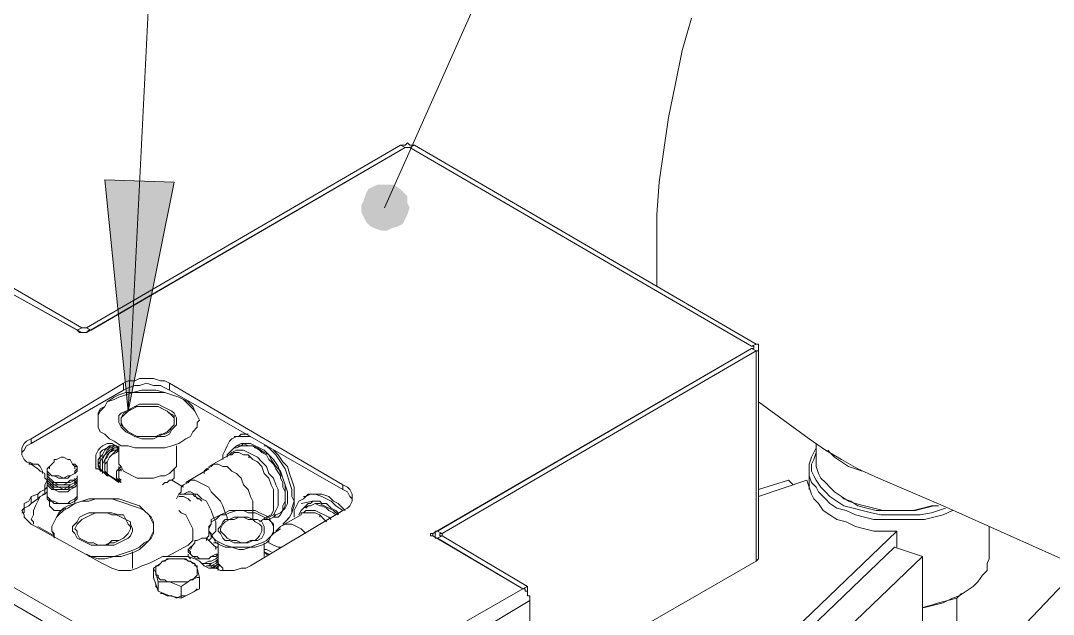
# Model space of a CAD drawing. Header units: millimetres. Extents: x 3 to 592, y 5 to 207.
# Drawn here: x 513.98 to 529.75, y 108.48 to 117.54 of the extents above; entities that cross this region are included whole.
import ezdxf

# ---------------------------------------------------------------- set-up
doc = ezdxf.new("R2010")
doc.units = ezdxf.units.MM
picture_1 = doc.add_image_def('image5.jpg', size_in_pixel=(760, 1236))

msp = doc.modelspace()

# ---------------------------------------------------------------- hatches: boundary and pattern name
h = msp.add_hatch(color=7)
h.paths.add_polyline_path([(554.704237, 166.828611), (554.81007, 166.793333), (554.880626, 166.758056), (554.951181, 166.758056), (555.057015, 166.793333), (555.12757, 166.828611), (555.198126, 166.899167), (555.233404, 166.969722), (555.268681, 167.040278), (555.268681, 167.146111), (555.268681, 167.216667), (555.233404, 167.3225), (555.162848, 167.357778), (555.092293, 167.428333), (555.021737, 167.463611), (554.951181, 167.498889), (554.845348, 167.498889), (554.774793, 167.463611), (554.704237, 167.428333), (554.633681, 167.357778), (554.598404, 167.287222), (554.563126, 167.216667), (554.563126, 167.110833), (554.563126, 167.040278), (554.598404, 166.969722), (554.633681, 166.899167), (554.704237, 166.828611), (554.915904, 167.146111)])
h.paths.add_polyline_path([(507.961181, 190.641111), (508.031737, 190.570556), (508.102293, 190.570556), (508.172848, 190.535278), (508.278681, 190.535278), (508.349237, 190.570556), (508.419793, 190.641111), (508.490348, 190.676389), (508.525626, 190.782222), (508.560904, 190.852778), (508.560904, 190.923333), (508.525626, 191.029167), (508.490348, 191.099722), (508.419793, 191.170278), (508.349237, 191.205556), (508.278681, 191.240833), (508.208126, 191.276111), (508.102293, 191.240833), (508.031737, 191.205556), (507.961181, 191.170278), (507.890626, 191.099722), (507.855348, 191.029167), (507.855348, 190.958611), (507.855348, 190.852778), (507.855348, 190.782222), (507.890626, 190.711667), (507.961181, 190.641111), (508.208126, 190.888056)])
h.paths.add_polyline_path([(565.887293, 108.726111), (568.709515, 106.574167), (567.933404, 105.833333)])
h.paths.add_polyline_path([(565.887293, 111.618889), (568.356737, 114.158889), (569.027015, 113.276944)])
h.paths.add_polyline_path([(554.880626, 54.010278), (554.951181, 53.939722), (555.021737, 53.904444), (555.092293, 53.869167), (555.198126, 53.869167), (555.268681, 53.869167), (555.339237, 53.904444), (555.409793, 53.975), (555.480348, 54.045556), (555.515626, 54.116111), (555.515626, 54.186667), (555.515626, 54.2925), (555.480348, 54.363056), (555.44507, 54.433611), (555.374515, 54.504167), (555.303959, 54.539444), (555.233404, 54.574722), (555.12757, 54.574722), (555.057015, 54.574722), (554.986459, 54.539444), (554.915904, 54.468889), (554.845348, 54.398333), (554.81007, 54.327778), (554.81007, 54.257222), (554.81007, 54.151389), (554.845348, 54.080833), (554.880626, 54.010278), (555.162848, 54.221944)])
h.paths.add_polyline_path([(559.643126, 73.095556), (559.748959, 73.025), (559.819515, 73.025), (559.89007, 72.989722), (559.995904, 73.025), (560.066459, 73.060278), (560.137015, 73.095556), (560.172293, 73.166111), (560.20757, 73.271944), (560.242848, 73.3425), (560.242848, 73.413056), (560.20757, 73.518889), (560.172293, 73.589444), (560.101737, 73.66), (560.031181, 73.695278), (559.960626, 73.730556), (559.854793, 73.730556), (559.784237, 73.695278), (559.713681, 73.66), (559.643126, 73.624722), (559.57257, 73.554167), (559.537293, 73.483611), (559.537293, 73.377778), (559.537293, 73.307222), (559.537293, 73.201389), (559.607848, 73.130833), (559.643126, 73.095556), (559.89007, 73.377778)])
h.paths.add_polyline_path([(502.951737, 82.514722), (502.845904, 82.55), (502.775348, 82.585278), (502.704793, 82.585278), (502.598959, 82.55), (502.528404, 82.514722), (502.457848, 82.444167), (502.42257, 82.373611), (502.387293, 82.303056), (502.387293, 82.197222), (502.387293, 82.126667), (502.42257, 82.056111), (502.493126, 81.985556), (502.563681, 81.915), (502.634237, 81.879722), (502.704793, 81.879722), (502.810626, 81.879722), (502.881181, 81.879722), (502.951737, 81.950278), (503.022293, 81.985556), (503.05757, 82.056111), (503.092848, 82.161944), (503.092848, 82.2325), (503.092848, 82.338333), (503.05757, 82.408889), (502.987015, 82.479444), (502.951737, 82.514722), (502.74007, 82.2325)])
h.paths.add_polyline_path([(531.63257, 120.261944), (531.738404, 120.226667), (531.808959, 120.226667), (531.914793, 120.226667), (531.985348, 120.261944), (532.055904, 120.297222), (532.126459, 120.367778), (532.161737, 120.438333), (532.197015, 120.508889), (532.197015, 120.614722), (532.161737, 120.685278), (532.126459, 120.755833), (532.091181, 120.826389), (532.020626, 120.896944), (531.914793, 120.932222), (531.844237, 120.932222), (531.738404, 120.932222), (531.667848, 120.896944), (531.597293, 120.861667), (531.526737, 120.791111), (531.491459, 120.720556), (531.456181, 120.65), (531.456181, 120.544167), (531.491459, 120.473611), (531.526737, 120.403056), (531.562015, 120.3325), (531.63257, 120.261944), (531.808959, 120.579444)])
h.paths.add_polyline_path([(519.391181, 114.370556), (519.497015, 114.335278), (519.56757, 114.335278), (519.638126, 114.370556), (519.743959, 114.405833), (519.814515, 114.441111), (519.849793, 114.511667), (519.88507, 114.582222), (519.920348, 114.688056), (519.88507, 114.758611), (519.88507, 114.864444), (519.814515, 114.935), (519.779237, 114.970278), (519.673404, 115.040833), (519.602848, 115.040833), (519.532293, 115.040833), (519.426459, 115.040833), (519.355904, 115.005556), (519.285348, 114.970278), (519.25007, 114.899722), (519.214793, 114.793889), (519.179515, 114.723333), (519.179515, 114.6175), (519.214793, 114.546944), (519.25007, 114.476389), (519.320626, 114.405833), (519.391181, 114.370556), (519.532293, 114.688056)])
h.paths.add_polyline_path([(515.616459, 111.583611), (515.263681, 115.111389), (516.322015, 115.076111)])
h.paths.add_polyline_path([(537.912015, 92.921667), (537.98257, 92.886389), (538.088404, 92.851111), (538.158959, 92.851111), (538.229515, 92.886389), (538.30007, 92.921667), (538.370626, 92.992222), (538.441181, 93.062778), (538.441181, 93.168611), (538.441181, 93.239167), (538.441181, 93.309722), (538.405904, 93.415556), (538.370626, 93.486111), (538.30007, 93.521389), (538.194237, 93.556667), (538.123681, 93.591944), (538.053126, 93.556667), (537.947293, 93.556667), (537.876737, 93.521389), (537.806181, 93.450833), (537.770904, 93.380278), (537.735626, 93.274444), (537.735626, 93.203889), (537.770904, 93.133333), (537.806181, 93.0275), (537.841459, 92.956944), (537.912015, 92.921667), (538.088404, 93.203889)])
h.paths.add_polyline_path([(551.846737, 86.077778), (551.917293, 86.0425), (551.987848, 86.007222), (552.093681, 85.971944), (552.164237, 86.007222), (552.27007, 86.0425), (552.340626, 86.077778), (552.375904, 86.148333), (552.411181, 86.218889), (552.446459, 86.289444), (552.446459, 86.395278), (552.446459, 86.465833), (552.411181, 86.536389), (552.340626, 86.606944), (552.27007, 86.6775), (552.199515, 86.6775), (552.093681, 86.712778), (552.023126, 86.712778), (551.95257, 86.6775), (551.882015, 86.606944), (551.811459, 86.571667), (551.776181, 86.501111), (551.740904, 86.395278), (551.740904, 86.324722), (551.740904, 86.218889), (551.811459, 86.148333), (551.846737, 86.077778), (552.093681, 86.36)])
h.paths.add_polyline_path([(556.503404, 74.718333), (556.609237, 74.683056), (556.679793, 74.683056), (556.785626, 74.683056), (556.856181, 74.718333), (556.926737, 74.788889), (556.962015, 74.859444), (556.997293, 74.93), (557.03257, 75.000556), (557.03257, 75.106389), (556.997293, 75.176944), (556.962015, 75.2475), (556.891459, 75.318056), (556.820904, 75.353333), (556.750348, 75.388611), (556.679793, 75.388611), (556.573959, 75.388611), (556.503404, 75.353333), (556.432848, 75.318056), (556.362293, 75.2475), (556.327015, 75.176944), (556.327015, 75.071111), (556.327015, 75.000556), (556.327015, 74.894722), (556.39757, 74.824167), (556.432848, 74.788889), (556.503404, 74.718333), (556.679793, 75.035833)])
h.paths.add_polyline_path([(553.892848, 71.4375), (553.822293, 71.366944), (553.787015, 71.296389), (553.787015, 71.190556), (553.822293, 71.12), (553.85757, 71.049444), (553.892848, 70.978889), (553.963404, 70.908333), (554.033959, 70.873056), (554.139793, 70.873056), (554.210348, 70.873056), (554.280904, 70.873056), (554.386737, 70.943611), (554.422015, 70.978889), (554.49257, 71.049444), (554.49257, 71.155278), (554.527848, 71.225833), (554.49257, 71.331667), (554.457293, 71.402222), (554.422015, 71.472778), (554.351459, 71.508056), (554.280904, 71.543333), (554.17507, 71.578611), (554.104515, 71.578611), (553.998681, 71.543333), (553.928126, 71.508056), (553.892848, 71.4375), (554.139793, 71.225833)])
h.paths.add_polyline_path([(549.165626, 94.9325), (549.236181, 94.897222), (549.342015, 94.861944), (549.41257, 94.861944), (549.483126, 94.861944), (549.588959, 94.897222), (549.659515, 94.9325), (549.694793, 95.003056), (549.73007, 95.073611), (549.765348, 95.179444), (549.765348, 95.25), (549.73007, 95.355833), (549.694793, 95.426389), (549.624237, 95.461667), (549.553681, 95.532222), (549.483126, 95.5675), (549.377293, 95.5675), (549.306737, 95.532222), (549.236181, 95.532222), (549.165626, 95.461667), (549.09507, 95.391111), (549.059793, 95.320556), (549.059793, 95.25), (549.059793, 95.144167), (549.059793, 95.073611), (549.130348, 95.003056), (549.165626, 94.9325), (549.41257, 95.214722)])
h.paths.add_polyline_path([(541.510348, 62.653333), (539.993404, 59.443056), (539.076181, 60.078056)])
h.paths.add_polyline_path([(542.992015, 73.307222), (542.921459, 73.377778), (542.850904, 73.413056), (542.74507, 73.413056), (542.674515, 73.413056), (542.568681, 73.413056), (542.498126, 73.377778), (542.42757, 73.307222), (542.392293, 73.236667), (542.357015, 73.166111), (542.357015, 73.060278), (542.357015, 72.989722), (542.392293, 72.919167), (542.42757, 72.848611), (542.498126, 72.778056), (542.603959, 72.742778), (542.674515, 72.7075), (542.74507, 72.7075), (542.850904, 72.742778), (542.921459, 72.778056), (542.992015, 72.848611), (543.027293, 72.919167), (543.06257, 72.989722), (543.06257, 73.060278), (543.06257, 73.166111), (543.027293, 73.236667), (542.992015, 73.307222), (542.709793, 73.060278)])
h.paths.add_polyline_path([(545.073404, 66.463333), (545.002848, 66.428056), (544.897015, 66.428056), (544.826459, 66.392778), (544.755904, 66.322222), (544.720626, 66.251667), (544.685348, 66.181111), (544.685348, 66.075278), (544.685348, 66.004722), (544.720626, 65.934167), (544.755904, 65.863611), (544.826459, 65.793056), (544.897015, 65.757778), (545.002848, 65.7225), (545.073404, 65.7225), (545.179237, 65.757778), (545.249793, 65.793056), (545.320348, 65.863611), (545.355626, 65.934167), (545.390904, 66.004722), (545.390904, 66.075278), (545.390904, 66.181111), (545.355626, 66.251667), (545.320348, 66.322222), (545.249793, 66.392778), (545.179237, 66.428056), (545.073404, 66.463333), (545.038126, 66.075278)])
h.paths.add_polyline_path([(492.862293, 116.593056), (493.779515, 120.015), (494.767293, 119.556389)])
h.paths.add_polyline_path([(526.411459, 99.941944), (526.482015, 99.906667), (526.55257, 99.871389), (526.623126, 99.836111), (526.728959, 99.836111), (526.799515, 99.871389), (526.87007, 99.906667), (526.940626, 99.977222), (526.975904, 100.047778), (527.011181, 100.118333), (527.011181, 100.224167), (527.011181, 100.294722), (526.975904, 100.365278), (526.940626, 100.435833), (526.87007, 100.506389), (526.799515, 100.541667), (526.693681, 100.541667), (526.623126, 100.541667), (526.517293, 100.541667), (526.446737, 100.506389), (526.411459, 100.435833), (526.340904, 100.365278), (526.305626, 100.259444), (526.305626, 100.188889), (526.340904, 100.118333), (526.340904, 100.0125), (526.411459, 99.941944), (526.658404, 100.188889)])
h.paths.add_polyline_path([(527.646181, 106.574167), (527.716737, 106.538889), (527.787293, 106.503611), (527.857848, 106.468333), (527.963681, 106.503611), (528.034237, 106.503611), (528.104793, 106.574167), (528.175348, 106.609444), (528.210626, 106.715278), (528.245904, 106.785833), (528.245904, 106.856389), (528.210626, 106.962222), (528.175348, 107.032778), (528.14007, 107.103333), (528.069515, 107.138611), (527.998959, 107.173889), (527.893126, 107.209167), (527.82257, 107.173889), (527.716737, 107.173889), (527.646181, 107.103333), (527.610904, 107.068056), (527.540348, 106.962222), (527.540348, 106.891667), (527.540348, 106.821111), (527.540348, 106.715278), (527.575626, 106.644722), (527.646181, 106.574167), (527.893126, 106.821111)])

# ---------------------------------------------------------------- linework, layer by layer
at = {"color": 7, "lineweight": 0}
for points in [[(524.435904, 125.694722), (519.532293, 114.688056)], [(516.286737, 124.918611), (515.616459, 111.583611)], [(524.224237, 117.580833), (524.083126, 117.086944), (523.977293, 116.557778), (523.871459, 116.063889), (523.800904, 115.57), (523.730348, 115.076111), (523.69507, 114.582222), (523.69507, 114.158889)], [(537.912015, 117.369167), (527.893126, 106.821111)], [(519.779237, 115.640556), (519.814515, 115.640556), (519.849793, 115.640556), (519.88507, 115.675833), (519.920348, 115.640556), (519.955626, 115.640556), (519.990904, 115.640556)], [(514.981459, 112.853611), (519.779237, 115.640556)], [(514.981459, 112.783056), (519.849793, 115.605278)], [(515.052015, 112.818333), (519.849793, 115.605278)], [(519.849793, 115.605278), (519.779237, 115.640556)], [(519.849793, 115.605278), (519.88507, 115.605278), (519.920348, 115.605278)], [(519.920348, 115.605278), (519.88507, 115.605278), (519.849793, 115.605278)], [(519.990904, 115.640556), (519.920348, 115.605278)], [(519.920348, 115.605278), (525.141459, 112.571389)], [(525.141459, 112.571389), (519.920348, 115.605278)], [(519.990904, 115.640556), (525.212015, 112.606667)], [(523.69507, 114.158889), (523.69507, 113.488611)], [(513.570348, 113.629722), (514.910904, 112.853611)], [(513.499793, 113.559167), (514.840348, 112.818333)], [(513.499793, 113.559167), (514.910904, 112.783056)], [(514.840348, 112.818333), (514.910904, 112.853611)], [(514.840348, 112.818333), (514.875626, 112.783056), (514.910904, 112.783056), (514.946181, 112.783056), (514.981459, 112.783056), (515.016737, 112.818333), (515.052015, 112.818333)], [(514.910904, 112.853611), (514.946181, 112.853611), (514.981459, 112.853611)], [(514.981459, 112.853611), (515.052015, 112.818333)], [(514.981459, 112.783056), (514.946181, 112.783056), (514.910904, 112.783056)], [(525.141459, 112.536111), (520.273126, 109.713889)], [(525.141459, 112.536111), (520.343681, 109.749167)], [(525.212015, 112.500833), (520.414237, 109.713889)], [(525.141459, 112.571389), (525.212015, 112.606667)], [(525.141459, 112.571389), (525.176737, 112.571389), (525.176737, 112.536111), (525.141459, 112.536111)], [(525.141459, 112.536111), (525.176737, 112.536111), (525.176737, 112.571389), (525.141459, 112.571389)], [(525.212015, 112.500833), (525.141459, 112.536111)], [(525.212015, 112.606667), (525.247293, 112.606667), (525.247293, 112.571389), (525.247293, 112.536111), (525.247293, 112.500833), (525.212015, 112.500833)], [(525.212015, 112.500833), (525.212015, 109.290556)], [(525.247293, 109.361111), (525.247293, 112.536111)], [(515.545904, 112.006944), (515.616459, 112.042222), (515.722293, 112.042222), (515.792848, 112.0775), (515.898681, 112.0775), (516.004515, 112.0775), (516.110348, 112.042222), (516.180904, 112.042222), (516.251459, 112.006944)], [(515.545904, 112.006944), (514.134793, 111.160278)], [(515.545904, 111.901111), (514.134793, 111.089722)], [(516.463126, 111.76), (516.39257, 111.795278), (516.286737, 111.830556), (516.180904, 111.865833), (516.039793, 111.865833), (515.933959, 111.865833), (515.828126, 111.865833), (515.687015, 111.865833), (515.581181, 111.830556), (515.475348, 111.795278), (515.404793, 111.76), (515.298959, 111.724722), (515.263681, 111.654167), (515.193126, 111.583611), (515.157848, 111.513056), (515.157848, 111.4425)], [(515.545904, 111.901111), (515.545904, 112.006944)], [(516.251459, 111.901111), (516.180904, 111.936389), (516.110348, 111.971667), (516.004515, 111.971667), (515.898681, 112.006944), (515.792848, 111.971667), (515.722293, 111.971667), (515.616459, 111.936389), (515.545904, 111.901111)], [(518.897293, 110.454722), (516.251459, 112.006944)], [(516.251459, 112.006944), (516.251459, 111.901111)], [(518.897293, 110.384167), (516.251459, 111.901111)], [(516.71007, 111.4425), (516.674793, 111.513056), (516.639515, 111.583611), (516.604237, 111.618889), (516.533681, 111.689444), (516.463126, 111.76)], [(526.023404, 111.160278), (525.247293, 111.724722)], [(515.616459, 111.583611), (515.545904, 111.513056), (515.510626, 111.477778), (515.510626, 111.4425), (515.510626, 111.371944), (515.545904, 111.336667), (515.616459, 111.266111), (515.75757, 111.195556), (515.828126, 111.195556), (515.933959, 111.195556), (516.004515, 111.195556), (516.07507, 111.195556), (516.216181, 111.266111)], [(516.216181, 111.266111), (516.286737, 111.336667), (516.322015, 111.371944), (516.322015, 111.4425), (516.322015, 111.477778), (516.286737, 111.513056), (516.216181, 111.583611), (516.07507, 111.654167), (516.004515, 111.654167), (515.933959, 111.654167), (515.828126, 111.654167), (515.75757, 111.654167), (515.616459, 111.583611)], [(509.619237, 111.336667), (517.768404, 106.644722)], [(517.450904, 111.230833), (517.34507, 111.230833), (517.309793, 111.195556), (517.274515, 111.195556)], [(509.513404, 111.160278), (517.66257, 106.433056)], [(514.134793, 110.772222), (514.064237, 110.8075), (514.028959, 110.842778), (513.993681, 110.913333), (513.993681, 110.983889), (513.993681, 111.019167), (514.028959, 111.089722), (514.064237, 111.125), (514.134793, 111.160278)], [(514.134793, 111.089722), (514.064237, 111.054444), (514.028959, 110.983889), (513.993681, 110.948611), (513.993681, 110.913333)], [(514.134793, 111.160278), (514.134793, 111.089722)], [(515.157848, 110.701667), (515.12257, 110.701667), (515.12257, 110.736944), (515.12257, 110.8075), (515.12257, 110.842778), (515.12257, 110.913333), (515.157848, 110.983889), (515.193126, 111.019167), (515.228404, 111.054444), (515.298959, 111.089722), (515.334237, 111.089722), (515.369515, 111.089722)], [(515.475348, 111.019167), (515.369515, 111.089722)], [(517.062848, 110.842778), (517.062848, 110.913333), (517.098126, 110.983889), (517.133404, 111.054444), (517.168681, 111.125), (517.203959, 111.160278), (517.274515, 111.195556), (517.34507, 111.195556), (517.415626, 111.195556), (517.486181, 111.195556)], [(517.274515, 111.195556), (517.239237, 111.195556)], [(517.239237, 111.019167), (517.274515, 111.054444), (517.34507, 111.089722), (517.415626, 111.089722), (517.486181, 111.089722), (517.556737, 111.054444), (517.627293, 111.019167), (517.697848, 110.983889), (517.768404, 110.913333), (517.838959, 110.842778), (517.909515, 110.736944), (517.944793, 110.631111), (517.98007, 110.560556), (518.015348, 110.454722), (518.050626, 110.348889), (518.050626, 110.278333)], [(517.239237, 111.019167), (517.274515, 111.019167), (517.34507, 111.054444), (517.380348, 111.089722), (517.450904, 111.054444), (517.521459, 111.054444), (517.592015, 111.019167)], [(527.081737, 110.560556), (526.764237, 110.701667), (526.517293, 110.842778), (526.270348, 110.983889), (526.023404, 111.160278)], [(526.129237, 111.089722), (526.129237, 110.772222)], [(515.44007, 111.054444), (515.404793, 111.054444), (515.369515, 111.054444), (515.298959, 111.019167), (515.263681, 110.983889), (515.228404, 110.913333), (515.193126, 110.878056), (515.193126, 110.8075), (515.157848, 110.772222), (515.193126, 110.701667), (515.193126, 110.666389), (515.228404, 110.666389)], [(515.44007, 111.054444), (515.404793, 111.054444), (515.369515, 111.054444), (515.298959, 111.019167), (515.263681, 110.983889), (515.228404, 110.913333), (515.193126, 110.878056), (515.193126, 110.8075), (515.157848, 110.772222)], [(515.44007, 111.054444), (515.404793, 111.054444), (515.369515, 111.054444), (515.334237, 111.054444), (515.298959, 111.019167), (515.228404, 110.983889), (515.193126, 110.948611), (515.193126, 110.878056), (515.157848, 110.842778), (515.157848, 110.772222), (515.157848, 110.736944), (515.193126, 110.701667), (515.193126, 110.666389)], [(515.475348, 111.019167), (515.44007, 111.054444), (515.404793, 111.054444), (515.369515, 111.019167), (515.334237, 111.019167), (515.298959, 110.983889), (515.263681, 110.913333), (515.228404, 110.878056), (515.193126, 110.8075), (515.193126, 110.736944), (515.193126, 110.701667), (515.228404, 110.666389), (515.228404, 110.631111)], [(515.475348, 111.019167), (515.44007, 111.054444), (515.404793, 111.054444), (515.369515, 111.019167), (515.334237, 111.019167), (515.298959, 110.983889), (515.263681, 110.913333), (515.228404, 110.878056), (515.193126, 110.8075), (515.193126, 110.736944)], [(515.475348, 111.019167), (515.44007, 111.019167), (515.404793, 111.019167), (515.369515, 110.983889), (515.334237, 110.948611), (515.298959, 110.878056), (515.263681, 110.842778), (515.228404, 110.772222), (515.228404, 110.736944), (515.228404, 110.666389), (515.263681, 110.631111)], [(515.475348, 111.019167), (515.44007, 111.019167), (515.404793, 111.019167), (515.369515, 110.983889), (515.334237, 110.948611), (515.298959, 110.913333), (515.263681, 110.842778), (515.228404, 110.772222), (515.228404, 110.736944)], [(515.475348, 111.019167), (515.44007, 111.019167), (515.404793, 111.019167), (515.334237, 110.983889), (515.298959, 110.948611), (515.263681, 110.913333), (515.228404, 110.842778), (515.228404, 110.8075), (515.228404, 110.736944), (515.228404, 110.701667), (515.228404, 110.666389), (515.263681, 110.631111)], [(515.475348, 111.019167), (515.44007, 111.019167), (515.404793, 111.019167), (515.334237, 110.983889), (515.298959, 110.948611), (515.263681, 110.913333), (515.228404, 110.842778), (515.228404, 110.8075), (515.228404, 110.736944)], [(515.475348, 111.019167), (515.44007, 110.983889), (515.404793, 110.983889), (515.334237, 110.948611), (515.298959, 110.878056), (515.263681, 110.842778), (515.263681, 110.772222), (515.263681, 110.701667), (515.263681, 110.666389), (515.263681, 110.631111), (515.298959, 110.595833)], [(515.475348, 111.019167), (515.44007, 110.983889), (515.369515, 110.983889), (515.334237, 110.948611), (515.298959, 110.878056), (515.263681, 110.842778), (515.263681, 110.772222), (515.263681, 110.701667)], [(515.475348, 110.983889), (515.44007, 110.983889), (515.404793, 110.948611), (515.369515, 110.913333), (515.334237, 110.878056), (515.298959, 110.8075), (515.263681, 110.772222), (515.263681, 110.701667), (515.263681, 110.666389), (515.298959, 110.631111), (515.334237, 110.595833)], [(515.475348, 110.983889), (515.44007, 110.983889), (515.404793, 110.948611), (515.369515, 110.913333), (515.334237, 110.878056), (515.298959, 110.8075), (515.263681, 110.772222), (515.263681, 110.701667)], [(515.475348, 110.983889), (515.44007, 110.948611), (515.369515, 110.913333), (515.334237, 110.878056), (515.298959, 110.8075), (515.298959, 110.736944), (515.298959, 110.701667)], [(515.475348, 111.054444), (515.475348, 110.8075)], [(516.357293, 110.8075), (516.357293, 111.054444)], [(517.874237, 110.701667), (517.838959, 110.772222), (517.803681, 110.8075), (517.768404, 110.842778), (517.733126, 110.913333), (517.66257, 110.948611), (517.627293, 110.983889), (517.556737, 111.019167), (517.521459, 111.054444), (517.450904, 111.054444), (517.380348, 111.054444), (517.34507, 111.054444), (517.274515, 111.054444), (517.239237, 111.019167), (517.168681, 110.948611), (517.133404, 110.913333), (517.133404, 110.878056)], [(517.168681, 110.913333), (517.203959, 110.948611), (517.274515, 110.983889), (517.309793, 110.983889), (517.380348, 110.983889), (517.450904, 110.948611), (517.521459, 110.913333), (517.592015, 110.878056), (517.66257, 110.8075), (517.733126, 110.736944), (517.768404, 110.631111), (517.838959, 110.560556), (517.874237, 110.454722), (517.909515, 110.384167), (517.909515, 110.278333), (517.909515, 110.207778), (517.909515, 110.137222), (517.874237, 110.066667), (517.838959, 109.996111), (517.768404, 109.960833), (517.733126, 109.960833)], [(517.168681, 110.913333), (517.203959, 110.913333), (517.239237, 110.948611), (517.309793, 110.948611), (517.380348, 110.913333), (517.450904, 110.913333), (517.521459, 110.842778), (517.592015, 110.8075), (517.66257, 110.736944), (517.697848, 110.631111), (517.768404, 110.560556), (517.803681, 110.454722)], [(517.592015, 111.019167), (517.697848, 110.948611), (517.768404, 110.913333), (517.803681, 110.842778), (517.874237, 110.736944), (517.944793, 110.666389), (517.98007, 110.560556), (518.015348, 110.454722), (518.015348, 110.384167), (518.015348, 110.278333), (518.015348, 110.207778), (518.015348, 110.137222), (517.98007, 110.066667), (517.944793, 110.031389), (517.874237, 109.996111), (517.838959, 109.996111)], [(517.697848, 111.054444), (517.733126, 111.054444), (517.803681, 110.983889), (517.874237, 110.913333), (517.944793, 110.8075), (518.015348, 110.701667), (518.050626, 110.595833), (518.085904, 110.49), (518.121181, 110.384167), (518.121181, 110.278333), (518.156459, 110.207778), (518.121181, 110.101944), (518.121181, 110.031389), (518.085904, 109.960833), (518.015348, 109.890278), (517.98007, 109.855)], [(518.015348, 109.890278), (518.050626, 109.925556), (518.085904, 109.960833), (518.121181, 110.031389), (518.156459, 110.137222), (518.156459, 110.207778), (518.156459, 110.313611), (518.156459, 110.419444), (518.121181, 110.525278), (518.085904, 110.631111), (518.050626, 110.736944), (517.98007, 110.8075), (517.909515, 110.913333), (517.838959, 110.983889)], [(528.210626, 110.066667), (528.069515, 109.996111), (527.928404, 109.960833), (527.787293, 109.925556), (527.610904, 109.925556), (527.469793, 109.925556), (527.328681, 109.925556), (527.152293, 109.925556), (527.011181, 109.925556), (526.87007, 109.960833), (526.728959, 109.996111), (526.587848, 110.066667), (526.446737, 110.101944), (526.340904, 110.1725), (526.270348, 110.243056), (526.164515, 110.348889), (526.129237, 110.419444), (526.058681, 110.49), (526.023404, 110.595833), (526.023404, 110.666389), (526.023404, 110.772222), (526.058681, 110.878056), (526.093959, 110.948611), (526.129237, 111.019167)], [(526.129237, 110.983889), (526.129237, 110.948611), (526.093959, 110.842778), (526.058681, 110.772222), (526.058681, 110.666389), (526.093959, 110.595833), (526.129237, 110.525278), (526.199793, 110.419444), (526.270348, 110.348889), (526.340904, 110.278333), (526.446737, 110.207778), (526.55257, 110.137222), (526.693681, 110.101944), (526.834793, 110.066667), (526.975904, 110.031389), (527.117015, 109.996111), (527.258126, 109.996111), (527.434515, 109.996111), (527.575626, 109.996111), (527.716737, 109.996111), (527.893126, 110.031389), (527.998959, 110.066667), (528.104793, 110.101944)], [(526.834793, 110.666389), (526.728959, 110.701667), (526.623126, 110.736944), (526.517293, 110.8075), (526.411459, 110.878056), (526.340904, 110.948611), (526.305626, 110.983889)], [(514.099515, 110.8075), (514.17007, 110.772222), (514.205348, 110.772222)], [(514.099515, 110.772222), (514.134793, 110.772222), (514.17007, 110.772222), (514.240626, 110.772222), (514.275904, 110.736944), (514.311181, 110.666389), (514.311181, 110.631111)], [(514.134793, 110.772222), (514.240626, 110.701667)], [(514.240626, 110.772222), (514.205348, 110.772222)], [(514.452293, 110.595833), (514.417015, 110.631111), (514.381737, 110.666389), (514.381737, 110.701667), (514.417015, 110.736944), (514.452293, 110.772222)], [(514.80507, 110.701667), (514.80507, 110.736944), (514.769793, 110.772222), (514.734515, 110.842778), (514.699237, 110.842778), (514.628681, 110.878056), (514.593404, 110.878056), (514.522848, 110.842778), (514.48757, 110.842778), (514.48757, 110.8075), (514.452293, 110.772222), (514.417015, 110.736944), (514.417015, 110.701667)], [(514.769793, 110.772222), (514.80507, 110.772222), (514.840348, 110.736944), (514.840348, 110.701667), (514.80507, 110.666389), (514.80507, 110.631111), (514.734515, 110.595833), (514.699237, 110.595833), (514.628681, 110.560556), (514.558126, 110.595833), (514.522848, 110.595833), (514.452293, 110.595833)], [(515.157848, 110.772222), (515.193126, 110.701667), (515.193126, 110.666389), (515.228404, 110.666389)], [(515.475348, 110.8075), (515.475348, 110.772222), (515.510626, 110.736944), (515.545904, 110.666389), (515.616459, 110.631111)], [(515.616459, 110.631111), (515.687015, 110.595833), (515.75757, 110.560556), (515.828126, 110.560556), (515.933959, 110.560556), (516.004515, 110.560556), (516.110348, 110.595833), (516.180904, 110.595833), (516.251459, 110.631111), (516.322015, 110.701667), (516.357293, 110.736944), (516.357293, 110.772222), (516.357293, 110.8075)], [(516.780626, 110.631111), (516.780626, 110.666389), (516.815904, 110.701667), (516.886459, 110.736944), (516.921737, 110.772222), (516.992293, 110.772222), (517.062848, 110.736944), (517.133404, 110.736944), (517.203959, 110.666389), (517.274515, 110.631111), (517.34507, 110.560556), (517.380348, 110.454722), (517.450904, 110.384167), (517.486181, 110.278333), (517.521459, 110.207778), (517.521459, 110.101944), (517.521459, 110.031389)], [(517.168681, 110.913333), (516.851181, 110.736944)], [(517.486181, 110.878056), (517.450904, 110.878056)], [(526.129237, 110.772222), (526.129237, 110.736944), (526.164515, 110.631111), (526.199793, 110.560556), (526.270348, 110.49), (526.340904, 110.419444), (526.411459, 110.348889), (526.517293, 110.278333), (526.623126, 110.207778), (526.728959, 110.1725), (526.87007, 110.137222), (527.011181, 110.101944), (527.152293, 110.066667), (527.293404, 110.066667), (527.434515, 110.066667), (527.610904, 110.066667), (527.752015, 110.101944), (527.893126, 110.137222), (527.998959, 110.137222)], [(514.240626, 110.313611), (514.275904, 110.348889), (514.346459, 110.384167), (514.346459, 110.454722), (514.381737, 110.525278), (514.346459, 110.560556), (514.346459, 110.631111), (514.275904, 110.666389), (514.240626, 110.701667)], [(514.80507, 110.736944), (514.840348, 110.736944), (514.840348, 110.701667), (514.840348, 110.666389), (514.80507, 110.631111), (514.734515, 110.595833), (514.699237, 110.560556), (514.628681, 110.560556), (514.558126, 110.560556), (514.48757, 110.595833), (514.452293, 110.595833), (514.417015, 110.631111), (514.381737, 110.666389), (514.381737, 110.701667), (514.417015, 110.736944)], [(514.381737, 110.701667), (514.381737, 110.666389)], [(514.381737, 110.701667), (514.381737, 110.278333)], [(514.417015, 110.595833), (514.381737, 110.631111)], [(514.80507, 110.560556), (514.80507, 110.525278), (514.734515, 110.525278), (514.699237, 110.49), (514.628681, 110.49), (514.558126, 110.49), (514.48757, 110.49), (514.452293, 110.525278), (514.417015, 110.560556), (514.381737, 110.595833), (514.381737, 110.631111)], [(514.840348, 110.666389), (514.840348, 110.701667)], [(515.157848, 110.701667), (515.510626, 110.49)], [(515.193126, 110.736944), (515.193126, 110.701667), (515.228404, 110.666389), (515.228404, 110.631111)], [(515.228404, 110.736944), (515.228404, 110.666389), (515.263681, 110.631111)], [(515.228404, 110.736944), (515.228404, 110.701667), (515.228404, 110.666389), (515.263681, 110.631111)], [(515.263681, 110.701667), (515.263681, 110.666389), (515.298959, 110.631111), (515.298959, 110.595833)], [(515.263681, 110.701667), (515.263681, 110.666389), (515.263681, 110.631111), (515.298959, 110.595833)], [(515.298959, 110.701667), (515.298959, 110.631111), (515.298959, 110.595833), (515.334237, 110.595833)], [(515.44007, 110.595833), (515.44007, 110.666389), (515.475348, 110.701667), (515.475348, 110.736944)], [(515.510626, 110.49), (515.475348, 110.525278), (515.475348, 110.560556), (515.475348, 110.595833), (515.475348, 110.631111), (515.475348, 110.701667), (515.510626, 110.736944)], [(515.510626, 110.525278), (515.475348, 110.525278), (515.475348, 110.595833), (515.475348, 110.631111), (515.475348, 110.666389), (515.510626, 110.701667)], [(515.475348, 110.595833), (515.475348, 110.666389), (515.510626, 110.701667)], [(515.510626, 110.701667), (515.510626, 110.666389)], [(516.286737, 110.525278), (516.322015, 110.560556), (516.322015, 110.631111), (516.322015, 110.666389)], [(516.322015, 110.666389), (516.322015, 110.701667)], [(516.851181, 110.701667), (516.498404, 110.49)], [(517.697848, 109.925556), (517.733126, 109.925556), (517.768404, 109.925556), (517.838959, 109.960833), (517.874237, 109.996111), (517.944793, 110.031389), (517.98007, 110.066667), (517.98007, 110.137222), (518.015348, 110.207778), (518.015348, 110.278333), (518.015348, 110.348889), (517.98007, 110.419444), (517.98007, 110.49), (517.944793, 110.560556), (517.944793, 110.595833), (517.874237, 110.701667)], [(526.023404, 110.701667), (526.023404, 110.384167)], [(514.452293, 110.49), (514.417015, 110.525278), (514.381737, 110.560556), (514.381737, 110.595833)], [(514.80507, 110.560556), (514.80507, 110.525278), (514.734515, 110.49), (514.699237, 110.49), (514.628681, 110.454722), (514.558126, 110.454722), (514.48757, 110.49), (514.452293, 110.49), (514.417015, 110.525278), (514.381737, 110.560556), (514.381737, 110.595833)], [(514.452293, 110.49), (514.417015, 110.525278), (514.381737, 110.560556)], [(514.80507, 110.525278), (514.80507, 110.49), (514.734515, 110.454722), (514.699237, 110.454722), (514.628681, 110.454722), (514.558126, 110.454722), (514.48757, 110.454722), (514.452293, 110.49), (514.417015, 110.525278), (514.381737, 110.560556)], [(514.452293, 110.454722), (514.417015, 110.49), (514.381737, 110.525278), (514.381737, 110.560556)], [(514.80507, 110.49), (514.734515, 110.454722), (514.699237, 110.419444), (514.628681, 110.419444), (514.558126, 110.419444), (514.48757, 110.454722), (514.452293, 110.454722), (514.417015, 110.49), (514.381737, 110.525278), (514.381737, 110.560556)], [(514.381737, 110.419444), (514.381737, 110.525278)], [(514.452293, 110.454722), (514.417015, 110.454722), (514.381737, 110.49), (514.381737, 110.525278)], [(514.80507, 110.49), (514.80507, 110.454722), (514.734515, 110.419444), (514.699237, 110.419444), (514.628681, 110.384167), (514.558126, 110.419444), (514.48757, 110.419444), (514.452293, 110.419444), (514.417015, 110.454722), (514.381737, 110.49), (514.381737, 110.525278)], [(514.381737, 110.49), (514.381737, 110.313611)], [(514.452293, 110.419444), (514.417015, 110.454722), (514.381737, 110.49)], [(514.840348, 110.49), (514.840348, 110.454722), (514.80507, 110.419444), (514.734515, 110.419444), (514.699237, 110.384167), (514.628681, 110.384167), (514.558126, 110.384167), (514.48757, 110.384167), (514.452293, 110.419444), (514.417015, 110.454722), (514.381737, 110.49)], [(514.452293, 110.384167), (514.417015, 110.419444), (514.381737, 110.454722), (514.381737, 110.49)], [(514.840348, 110.595833), (514.840348, 110.560556), (514.80507, 110.525278), (514.734515, 110.49), (514.699237, 110.49), (514.628681, 110.454722), (514.558126, 110.454722), (514.48757, 110.49), (514.452293, 110.49)], [(514.840348, 110.560556), (514.840348, 110.525278), (514.80507, 110.49), (514.734515, 110.454722), (514.699237, 110.454722), (514.628681, 110.454722), (514.558126, 110.454722), (514.48757, 110.454722), (514.452293, 110.49)], [(514.840348, 110.560556), (514.840348, 110.525278), (514.840348, 110.49), (514.80507, 110.49), (514.734515, 110.454722), (514.699237, 110.419444), (514.628681, 110.419444), (514.558126, 110.419444), (514.48757, 110.454722), (514.452293, 110.454722)], [(514.840348, 110.525278), (514.840348, 110.49), (514.80507, 110.454722), (514.734515, 110.419444), (514.699237, 110.419444), (514.628681, 110.384167), (514.558126, 110.419444), (514.48757, 110.419444), (514.452293, 110.454722)], [(514.840348, 110.49), (514.840348, 110.454722), (514.80507, 110.419444), (514.734515, 110.419444), (514.699237, 110.384167), (514.628681, 110.384167), (514.558126, 110.384167), (514.48757, 110.384167), (514.452293, 110.419444)], [(514.840348, 110.49), (514.840348, 110.454722), (514.80507, 110.419444), (514.734515, 110.384167), (514.699237, 110.348889), (514.628681, 110.348889), (514.558126, 110.348889), (514.48757, 110.384167), (514.452293, 110.384167)], [(514.840348, 110.313611), (514.840348, 110.49)], [(514.840348, 110.278333), (514.840348, 110.49)], [(515.298959, 110.595833), (515.334237, 110.595833)], [(515.334237, 110.595833), (515.475348, 110.49)], [(515.475348, 110.49), (515.475348, 110.525278), (515.44007, 110.560556), (515.44007, 110.595833)], [(515.510626, 110.525278), (515.475348, 110.560556), (515.475348, 110.595833)], [(516.286737, 110.525278), (516.251459, 110.525278), (516.216181, 110.49), (516.180904, 110.49), (516.145626, 110.454722)], [(516.463126, 110.419444), (516.286737, 110.525278)], [(516.39257, 110.313611), (516.427848, 110.348889), (516.427848, 110.419444), (516.463126, 110.454722), (516.533681, 110.49), (516.568959, 110.525278), (516.639515, 110.525278), (516.71007, 110.49), (516.780626, 110.454722), (516.851181, 110.419444), (516.886459, 110.348889), (516.957015, 110.278333), (517.02757, 110.207778), (517.062848, 110.137222), (517.098126, 110.031389), (517.133404, 109.960833), (517.133404, 109.925556)], [(517.803681, 110.454722), (517.838959, 110.384167), (517.838959, 110.278333), (517.838959, 110.207778), (517.838959, 110.137222), (517.838959, 110.066667), (517.803681, 109.996111), (517.733126, 109.960833)], [(518.897293, 110.454722), (518.967848, 110.419444), (519.003126, 110.384167), (519.038404, 110.313611), (519.038404, 110.243056), (519.038404, 110.207778), (519.003126, 110.137222), (518.967848, 110.101944), (518.897293, 110.066667)], [(518.897293, 110.384167), (518.897293, 110.454722)], [(525.705904, 110.525278), (525.247293, 110.384167)], [(525.988126, 110.525278), (525.247293, 110.278333)], [(525.776459, 110.454722), (525.705904, 110.525278)], [(527.363959, 109.749167), (527.18757, 109.749167), (527.011181, 109.749167), (526.87007, 109.784444), (526.728959, 109.819722), (526.587848, 109.890278), (526.446737, 109.925556), (526.340904, 109.996111), (526.23507, 110.066667), (526.164515, 110.1725), (526.093959, 110.243056), (526.058681, 110.313611), (526.023404, 110.419444), (525.988126, 110.525278)], [(530.115626, 109.22), (529.09257, 109.678611), (528.069515, 110.137222), (527.081737, 110.560556)], [(514.240626, 110.313611), (514.134793, 110.278333)], [(514.381737, 110.419444), (514.346459, 110.384167), (514.346459, 110.313611), (514.275904, 110.278333), (514.240626, 110.243056)], [(514.240626, 110.243056), (514.240626, 110.313611)], [(514.311181, 110.313611), (514.346459, 110.313611), (514.381737, 110.348889)], [(514.381737, 110.313611), (514.381737, 110.278333), (514.417015, 110.243056), (514.452293, 110.207778)], [(514.452293, 110.207778), (514.48757, 110.207778), (514.558126, 110.1725), (514.628681, 110.1725), (514.699237, 110.1725), (514.734515, 110.207778), (514.80507, 110.243056), (514.840348, 110.278333), (514.840348, 110.313611)], [(516.745348, 110.207778), (516.71007, 110.243056), (516.639515, 110.278333), (516.604237, 110.313611), (516.568959, 110.313611), (516.533681, 110.313611), (516.463126, 110.313611), (516.427848, 110.313611), (516.39257, 110.313611), (516.357293, 110.243056)], [(516.533681, 110.348889), (516.463126, 110.313611)], [(516.463126, 110.313611), (516.533681, 110.348889), (516.568959, 110.348889), (516.639515, 110.313611), (516.674793, 110.313611), (516.745348, 110.243056), (516.815904, 110.207778), (516.851181, 110.137222), (516.886459, 110.066667), (516.921737, 109.960833), (516.957015, 109.890278), (516.957015, 109.819722)], [(516.639515, 110.313611), (516.674793, 110.243056), (516.71007, 110.243056)], [(518.156459, 109.960833), (518.156459, 109.996111), (518.156459, 110.066667), (518.191737, 110.137222), (518.227015, 110.207778), (518.29757, 110.243056), (518.332848, 110.278333), (518.403404, 110.313611), (518.473959, 110.313611), (518.579793, 110.278333), (518.650348, 110.243056), (518.720904, 110.207778), (518.791459, 110.137222), (518.897293, 110.066667)], [(518.93257, 110.066667), (518.897293, 110.101944), (518.826737, 110.1725), (518.756181, 110.207778), (518.685626, 110.278333), (518.579793, 110.313611), (518.509237, 110.313611), (518.438681, 110.313611), (518.368126, 110.313611), (518.332848, 110.278333)], [(519.038404, 110.207778), (519.038404, 110.243056), (519.003126, 110.278333), (518.967848, 110.348889), (518.897293, 110.384167)], [(514.134793, 109.855), (514.099515, 109.890278), (514.028959, 109.960833), (514.028959, 109.996111), (513.993681, 110.066667), (514.028959, 110.101944), (514.028959, 110.1725), (514.099515, 110.207778), (514.134793, 110.278333)], [(514.134793, 110.1725), (514.099515, 110.137222), (514.028959, 110.101944), (514.028959, 110.031389), (513.993681, 110.031389)], [(514.134793, 110.278333), (514.134793, 110.1725)], [(514.134793, 109.925556), (514.17007, 109.996111), (514.17007, 110.066667), (514.205348, 110.137222), (514.240626, 110.207778), (514.275904, 110.278333)], [(514.240626, 110.243056), (514.134793, 110.1725)], [(514.381737, 110.278333), (514.381737, 110.243056), (514.417015, 110.207778), (514.452293, 110.207778), (514.48757, 110.1725), (514.558126, 110.1725), (514.628681, 110.1725), (514.699237, 110.1725), (514.734515, 110.1725), (514.80507, 110.207778), (514.840348, 110.243056), (514.840348, 110.278333)], [(514.417015, 110.243056), (514.417015, 110.1725)], [(514.663959, 110.101944), (514.593404, 110.066667), (514.522848, 110.066667), (514.48757, 110.066667), (514.452293, 110.101944), (514.417015, 110.137222), (514.417015, 110.1725)], [(514.48757, 109.643333), (514.48757, 109.713889), (514.452293, 109.749167), (514.452293, 109.819722), (514.48757, 109.890278), (514.522848, 109.960833), (514.558126, 110.031389), (514.628681, 110.101944), (514.699237, 110.137222), (514.80507, 110.1725), (514.910904, 110.207778), (515.016737, 110.243056), (515.12257, 110.243056), (515.228404, 110.243056), (515.369515, 110.243056), (515.475348, 110.243056), (515.581181, 110.207778), (515.687015, 110.1725), (515.792848, 110.137222)], [(515.792848, 110.101944), (515.687015, 110.137222), (515.581181, 110.1725), (515.475348, 110.207778), (515.369515, 110.243056), (515.228404, 110.243056), (515.12257, 110.243056), (515.016737, 110.207778), (514.910904, 110.207778), (514.80507, 110.1725), (514.699237, 110.101944), (514.628681, 110.066667), (514.558126, 109.996111), (514.522848, 109.960833), (514.48757, 109.890278), (514.452293, 109.819722), (514.452293, 109.784444)], [(514.80507, 110.1725), (514.80507, 110.243056)], [(515.792848, 110.137222), (515.863404, 110.066667), (515.933959, 109.996111), (515.969237, 109.960833), (516.004515, 109.890278), (516.004515, 109.819722), (516.004515, 109.749167), (515.969237, 109.678611), (515.933959, 109.608056), (515.863404, 109.572778), (515.792848, 109.502222), (515.722293, 109.466944), (515.616459, 109.431667), (515.510626, 109.396389), (515.404793, 109.361111), (515.263681, 109.361111), (515.157848, 109.361111), (515.052015, 109.361111), (514.981459, 109.396389)], [(516.39257, 110.278333), (516.427848, 110.278333), (516.463126, 110.278333), (516.533681, 110.243056), (516.568959, 110.207778)], [(518.050626, 110.278333), (518.050626, 110.1725), (518.015348, 110.101944), (517.98007, 110.066667), (517.944793, 109.996111), (517.909515, 109.960833), (517.838959, 109.960833)], [(517.838959, 110.207778), (517.838959, 110.243056)], [(518.791459, 109.996111), (518.756181, 110.031389), (518.685626, 110.066667), (518.650348, 110.101944), (518.579793, 110.137222), (518.544515, 110.137222), (518.473959, 110.1725), (518.403404, 110.137222), (518.368126, 110.137222), (518.29757, 110.101944), (518.262293, 110.066667), (518.227015, 109.996111)], [(518.438681, 110.207778), (518.262293, 110.1725)], [(518.332848, 110.278333), (518.29757, 110.278333)], [(518.29757, 110.101944), (518.332848, 110.137222), (518.368126, 110.1725), (518.403404, 110.1725), (518.438681, 110.207778)], [(518.332848, 110.101944), (518.368126, 110.137222), (518.403404, 110.137222), (518.473959, 110.1725), (518.544515, 110.1725), (518.61507, 110.137222), (518.685626, 110.101944)], [(518.473959, 110.207778), (518.438681, 110.207778)], [(518.473959, 110.207778), (518.544515, 110.207778), (518.579793, 110.1725), (518.650348, 110.1725), (518.685626, 110.137222), (518.720904, 110.101944), (518.791459, 110.066667), (518.826737, 110.031389), (518.826737, 109.996111)], [(526.517293, 110.278333), (526.55257, 110.243056)], [(527.998959, 110.137222), (527.928404, 110.137222), (527.787293, 110.101944), (527.646181, 110.066667), (527.50507, 110.066667), (527.328681, 110.066667), (527.18757, 110.066667), (527.046459, 110.066667), (526.905348, 110.101944), (526.764237, 110.137222), (526.658404, 110.207778), (526.55257, 110.243056)], [(516.004515, 109.784444), (516.004515, 109.855), (515.969237, 109.925556), (515.933959, 109.996111), (515.863404, 110.066667), (515.792848, 110.101944)], [(516.533681, 109.5375), (516.568959, 109.572778), (516.604237, 109.608056), (516.604237, 109.678611), (516.604237, 109.713889), (516.604237, 109.784444), (516.568959, 109.855), (516.533681, 109.925556), (516.498404, 109.996111), (516.427848, 110.031389), (516.39257, 110.066667)], [(517.697848, 109.960833), (517.627293, 109.996111), (517.556737, 110.031389), (517.450904, 110.031389), (517.380348, 110.066667), (517.274515, 110.066667), (517.168681, 110.031389), (517.098126, 109.996111), (517.02757, 109.996111), (516.957015, 109.925556), (516.886459, 109.890278), (516.886459, 109.855), (516.851181, 109.784444)], [(517.486181, 109.22), (518.897293, 110.066667)], [(517.521459, 110.031389), (517.521459, 109.960833), (517.521459, 109.925556)], [(518.262293, 109.996111), (517.944793, 109.819722)], [(518.262293, 110.031389), (518.29757, 110.031389), (518.332848, 110.066667), (518.403404, 110.066667), (518.473959, 110.066667), (518.544515, 110.031389), (518.61507, 109.996111), (518.685626, 109.960833), (518.720904, 109.925556)], [(518.262293, 109.996111), (518.262293, 110.031389), (518.332848, 110.031389), (518.403404, 110.031389), (518.473959, 110.031389), (518.544515, 109.996111)], [(518.544515, 109.960833), (518.544515, 109.996111)], [(518.544515, 109.996111), (518.61507, 109.925556), (518.650348, 109.890278)], [(518.685626, 110.101944), (518.756181, 110.066667), (518.826737, 109.996111)], [(514.17007, 109.855), (514.17007, 109.890278), (514.134793, 109.925556)], [(514.134793, 109.855), (515.228404, 109.255278)], [(514.240626, 109.819722), (514.48757, 109.678611)], [(514.452293, 109.819722), (514.452293, 109.784444)], [(516.957015, 109.819722), (516.957015, 109.749167), (516.921737, 109.713889), (516.886459, 109.678611)], [(517.627293, 109.890278), (517.733126, 109.960833)], [(517.838959, 109.784444), (517.838959, 109.819722), (517.803681, 109.890278), (517.768404, 109.925556), (517.697848, 109.960833)], [(517.874237, 109.749167), (517.909515, 109.784444), (517.944793, 109.819722), (518.015348, 109.855), (518.050626, 109.855), (518.121181, 109.855), (518.191737, 109.819722), (518.262293, 109.784444), (518.332848, 109.713889)], [(517.98007, 109.855), (518.015348, 109.890278)], [(528.77507, 109.361111), (528.77507, 109.819722)], [(514.452293, 109.784444), (514.452293, 109.749167), (514.48757, 109.678611)], [(515.016737, 109.361111), (515.052015, 109.361111), (515.157848, 109.325833), (515.263681, 109.325833), (515.404793, 109.361111), (515.510626, 109.361111), (515.616459, 109.396389), (515.722293, 109.431667), (515.792848, 109.466944), (515.863404, 109.5375), (515.933959, 109.608056), (515.969237, 109.643333), (516.004515, 109.713889), (516.004515, 109.784444)], [(515.828126, 98.671944), (527.363959, 109.749167)], [(516.815904, 109.608056), (516.815904, 109.643333), (516.851181, 109.678611), (516.851181, 109.749167)], [(516.851181, 109.749167), (516.886459, 109.678611), (516.921737, 109.643333), (516.957015, 109.572778), (517.02757, 109.5375), (517.098126, 109.502222), (517.203959, 109.502222), (517.309793, 109.466944), (517.380348, 109.466944), (517.486181, 109.502222), (517.556737, 109.502222), (517.66257, 109.5375), (517.733126, 109.572778), (517.768404, 109.608056), (517.803681, 109.678611), (517.838959, 109.713889), (517.838959, 109.749167)], [(516.851181, 109.608056), (516.886459, 109.643333), (516.886459, 109.678611)], [(517.838959, 109.749167), (517.838959, 109.784444)], [(517.944793, 109.784444), (517.838959, 109.713889)], [(520.273126, 109.678611), (520.237848, 109.678611), (520.237848, 109.713889), (520.273126, 109.713889)], [(520.273126, 109.713889), (520.273126, 109.678611)], [(520.273126, 109.678611), (521.648959, 108.867222)], [(520.343681, 109.749167), (520.308404, 109.749167), (520.308404, 109.713889), (520.308404, 109.678611), (520.308404, 109.643333), (520.343681, 109.643333)], [(520.308404, 109.678611), (520.308404, 109.643333)], [(520.343681, 109.749167), (520.414237, 109.713889)], [(520.414237, 109.678611), (520.343681, 109.643333)], [(520.414237, 109.713889), (520.378959, 109.713889), (520.378959, 109.678611), (520.414237, 109.678611)], [(520.414237, 109.713889), (520.414237, 109.678611)], [(520.414237, 109.678611), (521.719515, 108.9025)], [(527.363959, 109.749167), (527.363959, 109.502222)], [(515.475348, 109.608056), (515.44007, 109.608056), (515.369515, 109.608056), (515.298959, 109.5375), (515.263681, 109.5375)], [(527.328681, 109.502222), (515.969237, 98.601389)], [(516.216181, 109.361111), (516.533681, 109.5375)], [(516.604237, 109.361111), (516.568959, 109.396389), (516.568959, 109.431667), (516.533681, 109.466944), (516.568959, 109.502222), (516.604237, 109.5375)], [(516.992293, 109.502222), (516.992293, 109.466944), (516.992293, 109.431667), (516.992293, 109.396389), (516.957015, 109.361111), (516.886459, 109.361111), (516.851181, 109.325833), (516.780626, 109.325833), (516.71007, 109.325833), (516.674793, 109.325833), (516.604237, 109.361111), (516.568959, 109.396389), (516.533681, 109.431667), (516.533681, 109.466944), (516.568959, 109.502222)], [(516.957015, 109.466944), (516.957015, 109.502222), (516.921737, 109.5375), (516.886459, 109.572778), (516.851181, 109.608056), (516.815904, 109.643333), (516.745348, 109.643333), (516.674793, 109.608056), (516.639515, 109.608056), (516.639515, 109.572778), (516.604237, 109.5375), (516.568959, 109.466944)], [(516.921737, 109.5375), (516.957015, 109.502222), (516.992293, 109.502222), (516.992293, 109.431667), (516.992293, 109.396389), (516.957015, 109.396389), (516.886459, 109.361111), (516.851181, 109.325833), (516.780626, 109.325833), (516.71007, 109.325833), (516.674793, 109.361111), (516.604237, 109.361111)], [(516.992293, 109.572778), (516.957015, 109.572778), (516.921737, 109.572778)], [(516.992293, 109.572778), (516.992293, 109.290556)], [(517.697848, 109.361111), (517.697848, 109.572778)], [(517.768404, 109.608056), (517.768404, 109.572778), (517.838959, 109.5375), (517.909515, 109.502222), (517.944793, 109.502222)], [(520.343681, 109.643333), (521.648959, 108.867222)], [(527.752015, 109.361111), (527.328681, 109.502222)], [(515.687015, 109.184722), (515.687015, 109.431667)], [(516.71007, 109.290556), (516.639515, 109.325833), (516.533681, 109.361111), (516.427848, 109.361111), (516.357293, 109.361111), (516.251459, 109.361111), (516.145626, 109.361111), (516.07507, 109.325833), (516.004515, 109.290556)], [(527.752015, 109.361111), (516.322015, 98.389722)], [(516.533681, 109.466944), (516.533681, 109.431667)], [(516.533681, 109.396389), (516.533681, 109.361111)], [(516.568959, 109.325833), (516.533681, 109.361111), (516.533681, 109.396389)], [(516.992293, 109.396389), (516.992293, 109.361111), (516.957015, 109.325833), (516.886459, 109.290556), (516.851181, 109.290556), (516.780626, 109.255278), (516.745348, 109.255278)], [(516.992293, 109.361111), (516.992293, 109.325833), (516.957015, 109.290556), (516.886459, 109.255278), (516.851181, 109.255278), (516.780626, 109.255278)], [(516.992293, 109.361111), (516.992293, 109.325833), (516.957015, 109.290556), (516.886459, 109.255278), (516.851181, 109.255278), (516.780626, 109.255278)], [(516.992293, 109.361111), (516.992293, 109.325833), (516.992293, 109.290556), (516.957015, 109.290556), (516.886459, 109.255278), (516.851181, 109.22), (516.815904, 109.22)], [(516.992293, 109.361111), (516.992293, 109.325833), (516.992293, 109.290556), (516.957015, 109.290556), (516.886459, 109.255278), (516.851181, 109.22), (516.815904, 109.22)], [(516.992293, 109.431667), (516.992293, 109.466944)], [(516.992293, 109.149444), (516.992293, 109.466944)], [(517.697848, 109.466944), (517.733126, 109.466944), (517.803681, 109.431667)], [(517.768404, 109.396389), (517.733126, 109.396389), (517.697848, 109.431667)], [(517.697848, 109.431667), (517.768404, 109.396389)], [(525.247293, 109.361111), (525.247293, 109.325833), (525.212015, 109.290556)], [(527.752015, 108.585), (527.787293, 108.585), (527.928404, 108.620278), (528.069515, 108.655556), (528.210626, 108.726111), (528.316459, 108.761389), (528.422293, 108.831944), (528.528126, 108.9025), (528.598681, 108.973056), (528.669237, 109.078889), (528.739793, 109.149444), (528.739793, 109.255278), (528.77507, 109.325833), (528.77507, 109.361111)], [(527.752015, 108.338056), (527.752015, 109.361111)], [(515.933959, 109.255278), (515.828126, 109.22), (515.75757, 109.184722), (515.651737, 109.149444), (515.581181, 109.149444), (515.475348, 109.149444), (515.369515, 109.184722), (515.298959, 109.22), (515.228404, 109.255278)], [(515.933959, 109.255278), (516.004515, 109.290556)], [(516.145626, 109.290556), (516.110348, 109.255278), (516.004515, 109.184722)], [(516.004515, 109.043611), (516.004515, 109.184722)], [(516.004515, 109.184722), (516.039793, 109.114167)], [(516.145626, 109.290556), (516.110348, 109.255278), (516.07507, 109.22), (516.039793, 109.22), (516.039793, 109.184722), (516.039793, 109.149444), (516.039793, 109.114167)], [(516.145626, 109.290556), (516.180904, 109.290556), (516.216181, 109.325833), (516.251459, 109.325833), (516.322015, 109.325833), (516.357293, 109.325833), (516.39257, 109.325833), (516.427848, 109.325833), (516.463126, 109.325833)], [(516.286737, 109.325833), (516.251459, 109.325833), (516.145626, 109.290556)], [(516.463126, 109.325833), (516.286737, 109.325833)], [(516.463126, 109.325833), (516.498404, 109.325833), (516.533681, 109.290556), (516.568959, 109.290556), (516.604237, 109.255278), (516.639515, 109.255278), (516.639515, 109.22), (516.674793, 109.22), (516.674793, 109.184722)], [(516.639515, 109.255278), (516.463126, 109.325833)], [(516.674793, 109.184722), (516.674793, 109.149444), (516.674793, 109.114167), (516.674793, 109.078889), (516.639515, 109.043611), (516.604237, 109.008333), (516.568959, 109.008333)], [(516.674793, 109.184722), (516.639515, 109.255278)], [(516.71007, 109.043611), (516.674793, 109.184722)], [(516.71007, 109.290556), (516.780626, 109.22)], [(517.486181, 109.22), (517.415626, 109.184722), (517.34507, 109.184722), (517.239237, 109.149444), (517.133404, 109.149444), (517.02757, 109.149444), (516.957015, 109.184722), (516.851181, 109.184722), (516.780626, 109.22)], [(516.992293, 109.325833), (516.992293, 109.290556), (516.957015, 109.255278), (516.886459, 109.22), (516.851181, 109.22)], [(516.992293, 109.325833), (516.992293, 109.290556), (516.957015, 109.255278), (516.886459, 109.22), (516.851181, 109.22)], [(516.992293, 109.290556), (516.992293, 109.255278), (516.957015, 109.22), (516.886459, 109.22), (516.886459, 109.184722)], [(516.992293, 109.290556), (516.992293, 109.255278), (516.957015, 109.22), (516.886459, 109.184722)], [(516.992293, 109.290556), (516.992293, 109.255278), (516.957015, 109.22), (516.921737, 109.184722)], [(516.992293, 109.290556), (516.992293, 109.255278), (516.957015, 109.22), (516.921737, 109.184722)], [(516.992293, 109.255278), (516.992293, 109.22), (516.957015, 109.184722), (516.921737, 109.184722)], [(516.992293, 109.255278), (516.992293, 109.22), (516.957015, 109.184722), (516.921737, 109.184722)], [(516.992293, 109.255278), (516.992293, 109.22), (516.992293, 109.184722), (516.957015, 109.184722)], [(516.992293, 109.290556), (516.992293, 109.255278), (517.02757, 109.22), (517.062848, 109.184722), (517.062848, 109.149444)], [(516.992293, 109.149444), (516.992293, 109.255278)], [(517.02757, 109.22), (516.992293, 109.22)], [(525.212015, 109.290556), (521.719515, 107.279722)], [(516.039793, 108.937778), (516.004515, 109.043611)], [(516.251459, 108.973056), (516.216181, 108.973056), (516.180904, 109.008333), (516.145626, 109.008333), (516.110348, 109.008333), (516.07507, 109.043611), (516.07507, 109.078889), (516.039793, 109.078889), (516.039793, 109.114167)], [(516.039793, 109.114167), (516.07507, 108.973056)], [(516.568959, 109.008333), (516.674793, 109.043611), (516.71007, 109.043611)], [(516.71007, 108.867222), (516.71007, 109.043611)], [(516.07507, 108.867222), (516.039793, 108.9025), (516.039793, 108.937778)], [(516.07507, 108.831944), (516.039793, 108.937778)], [(516.07507, 108.831944), (516.07507, 108.973056)], [(516.07507, 108.973056), (516.251459, 108.973056)], [(516.568959, 109.008333), (516.533681, 108.973056), (516.498404, 108.973056), (516.463126, 108.973056), (516.427848, 108.973056), (516.39257, 108.973056), (516.322015, 108.973056), (516.286737, 108.973056), (516.251459, 108.973056)], [(516.251459, 108.973056), (516.427848, 108.9025)], [(516.427848, 108.9025), (516.533681, 108.973056), (516.568959, 109.008333)], [(516.427848, 108.726111), (516.427848, 108.9025)], [(516.71007, 108.867222), (516.568959, 108.796667)], [(516.674793, 108.867222), (516.639515, 108.831944), (516.568959, 108.796667)], [(517.768404, 106.644722), (521.648959, 108.867222)], [(521.719515, 108.9025), (521.648959, 108.867222)], [(521.648959, 108.867222), (521.684237, 108.867222), (521.684237, 108.831944), (521.719515, 108.831944), (521.719515, 108.796667), (521.719515, 108.761389), (521.754793, 108.761389), (521.754793, 108.726111), (521.754793, 108.690833)], [(521.719515, 108.9025), (521.719515, 108.796667)], [(516.251459, 108.761389), (516.07507, 108.831944)], [(516.427848, 108.761389), (516.357293, 108.726111), (516.286737, 108.761389), (516.216181, 108.761389), (516.145626, 108.796667), (516.110348, 108.796667)], [(516.427848, 108.726111), (516.251459, 108.761389)], [(516.568959, 108.796667), (516.427848, 108.726111)], [(516.568959, 108.796667), (516.498404, 108.761389), (516.427848, 108.761389)], [(528.316459, 108.761389), (528.281181, 108.726111), (528.14007, 108.690833), (527.998959, 108.655556), (527.893126, 108.620278), (527.752015, 108.585)], [(528.281181, 104.880833), (528.281181, 108.726111)], [(528.316459, 108.761389), (528.351737, 108.796667)], [(520.872848, 108.161667), (521.754793, 108.690833)], [(521.754793, 107.703056), (521.754793, 108.690833)]]:
    msp.add_lwpolyline(points, dxfattribs=at)
for points in [[(515.616459, 111.583611), (515.263681, 115.111389), (516.322015, 115.076111)], [(516.463126, 111.76), (516.533681, 111.724722), (516.604237, 111.654167), (516.639515, 111.583611), (516.674793, 111.513056), (516.71007, 111.4425), (516.674793, 111.407222), (516.674793, 111.336667), (516.604237, 111.266111), (516.568959, 111.195556), (516.498404, 111.160278), (516.39257, 111.089722), (516.286737, 111.054444), (516.180904, 111.019167), (516.07507, 111.019167), (515.969237, 111.019167), (515.863404, 111.019167), (515.722293, 111.019167), (515.616459, 111.054444), (515.510626, 111.054444), (515.404793, 111.125), (515.334237, 111.160278), (515.263681, 111.230833), (515.193126, 111.266111), (515.157848, 111.336667), (515.157848, 111.407222), (515.157848, 111.477778), (515.157848, 111.548333), (515.193126, 111.618889), (515.263681, 111.654167), (515.298959, 111.724722), (515.404793, 111.795278), (515.475348, 111.830556), (515.581181, 111.865833), (515.687015, 111.865833), (515.828126, 111.901111), (515.933959, 111.901111), (516.039793, 111.901111), (516.180904, 111.865833), (516.286737, 111.830556), (516.39257, 111.795278)], [(516.251459, 111.230833), (516.180904, 111.195556), (516.07507, 111.195556), (516.004515, 111.160278), (515.898681, 111.160278), (515.828126, 111.160278), (515.722293, 111.195556), (515.651737, 111.230833), (515.581181, 111.266111), (515.545904, 111.301389), (515.510626, 111.336667), (515.475348, 111.407222), (515.475348, 111.4425), (515.475348, 111.513056), (515.510626, 111.548333), (515.581181, 111.583611), (515.651737, 111.618889), (515.722293, 111.654167), (515.792848, 111.689444), (515.898681, 111.689444), (515.969237, 111.689444), (516.07507, 111.689444), (516.145626, 111.654167), (516.216181, 111.618889), (516.286737, 111.583611), (516.322015, 111.548333), (516.357293, 111.477778), (516.357293, 111.4425), (516.357293, 111.371944), (516.322015, 111.336667), (516.286737, 111.301389)], [(515.616459, 111.266111), (515.581181, 111.301389), (515.545904, 111.336667), (515.510626, 111.407222), (515.510626, 111.4425), (515.510626, 111.477778), (515.545904, 111.548333), (515.616459, 111.583611), (515.651737, 111.618889), (515.722293, 111.654167), (515.828126, 111.654167), (515.898681, 111.654167), (515.969237, 111.654167), (516.07507, 111.654167), (516.145626, 111.618889), (516.216181, 111.583611), (516.251459, 111.548333), (516.322015, 111.513056), (516.322015, 111.477778), (516.322015, 111.407222), (516.322015, 111.371944), (516.286737, 111.336667), (516.251459, 111.266111), (516.180904, 111.230833), (516.110348, 111.230833), (516.039793, 111.195556), (515.933959, 111.195556), (515.863404, 111.195556), (515.75757, 111.195556), (515.687015, 111.230833)], [(515.545904, 109.608056), (515.475348, 109.572778), (515.404793, 109.5375), (515.298959, 109.5375), (515.228404, 109.5375), (515.12257, 109.5375), (515.052015, 109.5375), (514.981459, 109.572778), (514.910904, 109.608056), (514.840348, 109.643333), (514.80507, 109.713889), (514.769793, 109.749167), (514.769793, 109.819722), (514.80507, 109.855), (514.840348, 109.890278), (514.875626, 109.960833), (514.946181, 109.996111), (515.016737, 110.031389), (515.12257, 110.031389), (515.193126, 110.031389), (515.298959, 110.031389), (515.369515, 110.031389), (515.475348, 109.996111), (515.545904, 109.996111), (515.581181, 109.925556), (515.651737, 109.890278), (515.651737, 109.855), (515.687015, 109.784444), (515.687015, 109.749167), (515.651737, 109.678611), (515.616459, 109.643333)], [(514.946181, 109.608056), (515.016737, 109.572778), (515.087293, 109.572778), (515.157848, 109.5375), (515.263681, 109.5375), (515.334237, 109.572778), (515.404793, 109.572778), (515.475348, 109.608056), (515.545904, 109.643333), (515.581181, 109.678611), (515.616459, 109.713889), (515.651737, 109.784444), (515.651737, 109.819722), (515.616459, 109.855), (515.581181, 109.925556), (515.510626, 109.960833), (515.44007, 109.996111), (515.369515, 109.996111), (515.298959, 110.031389), (515.193126, 110.031389), (515.12257, 110.031389), (515.052015, 109.996111), (514.981459, 109.960833), (514.910904, 109.925556), (514.875626, 109.890278), (514.840348, 109.855), (514.80507, 109.784444), (514.840348, 109.749167), (514.840348, 109.713889), (514.875626, 109.643333)], [(517.697848, 109.996111), (517.768404, 109.960833), (517.803681, 109.890278), (517.838959, 109.855), (517.838959, 109.784444), (517.838959, 109.749167), (517.803681, 109.678611), (517.768404, 109.643333), (517.733126, 109.608056), (517.66257, 109.572778), (517.556737, 109.5375), (517.486181, 109.502222), (517.380348, 109.502222), (517.309793, 109.502222), (517.203959, 109.502222), (517.098126, 109.5375), (517.02757, 109.572778), (516.957015, 109.608056), (516.921737, 109.643333), (516.886459, 109.713889), (516.851181, 109.749167), (516.851181, 109.819722), (516.886459, 109.855), (516.886459, 109.925556), (516.957015, 109.960833), (517.02757, 109.996111), (517.098126, 110.031389), (517.168681, 110.066667), (517.274515, 110.066667), (517.380348, 110.066667), (517.450904, 110.066667), (517.556737, 110.066667), (517.627293, 110.031389)], [(517.592015, 109.608056), (517.521459, 109.608056), (517.450904, 109.572778), (517.380348, 109.572778), (517.309793, 109.572778), (517.239237, 109.572778), (517.168681, 109.608056), (517.098126, 109.608056), (517.062848, 109.643333), (517.02757, 109.713889), (516.992293, 109.749167), (516.992293, 109.784444), (517.02757, 109.819722), (517.062848, 109.890278), (517.098126, 109.925556), (517.168681, 109.925556), (517.239237, 109.960833), (517.309793, 109.960833), (517.380348, 109.960833), (517.450904, 109.960833), (517.521459, 109.925556), (517.592015, 109.925556), (517.66257, 109.890278), (517.697848, 109.819722), (517.697848, 109.784444), (517.697848, 109.749167), (517.697848, 109.713889), (517.66257, 109.643333)], [(517.133404, 109.643333), (517.203959, 109.608056), (517.274515, 109.608056), (517.34507, 109.572778), (517.415626, 109.572778), (517.486181, 109.608056), (517.556737, 109.608056), (517.592015, 109.643333), (517.627293, 109.678611), (517.66257, 109.749167), (517.66257, 109.784444), (517.66257, 109.819722), (517.627293, 109.855), (517.556737, 109.890278), (517.521459, 109.925556), (517.450904, 109.925556), (517.380348, 109.960833), (517.309793, 109.960833), (517.239237, 109.925556), (517.168681, 109.925556), (517.098126, 109.890278), (517.062848, 109.855), (517.02757, 109.784444), (517.02757, 109.749167), (517.062848, 109.713889), (517.098126, 109.678611)]]:
    msp.add_lwpolyline(points, close=True, dxfattribs=at)

# ---------------------------------------------------------------- pictures from other files: only their frames are drawn
image = msp.add_image(picture_1, insert=(462.612373, 26.904439), size_in_units=(110.2152, 179.750244))
image.dxf.flags = 7

doc.saveas('drawing.dxf')
